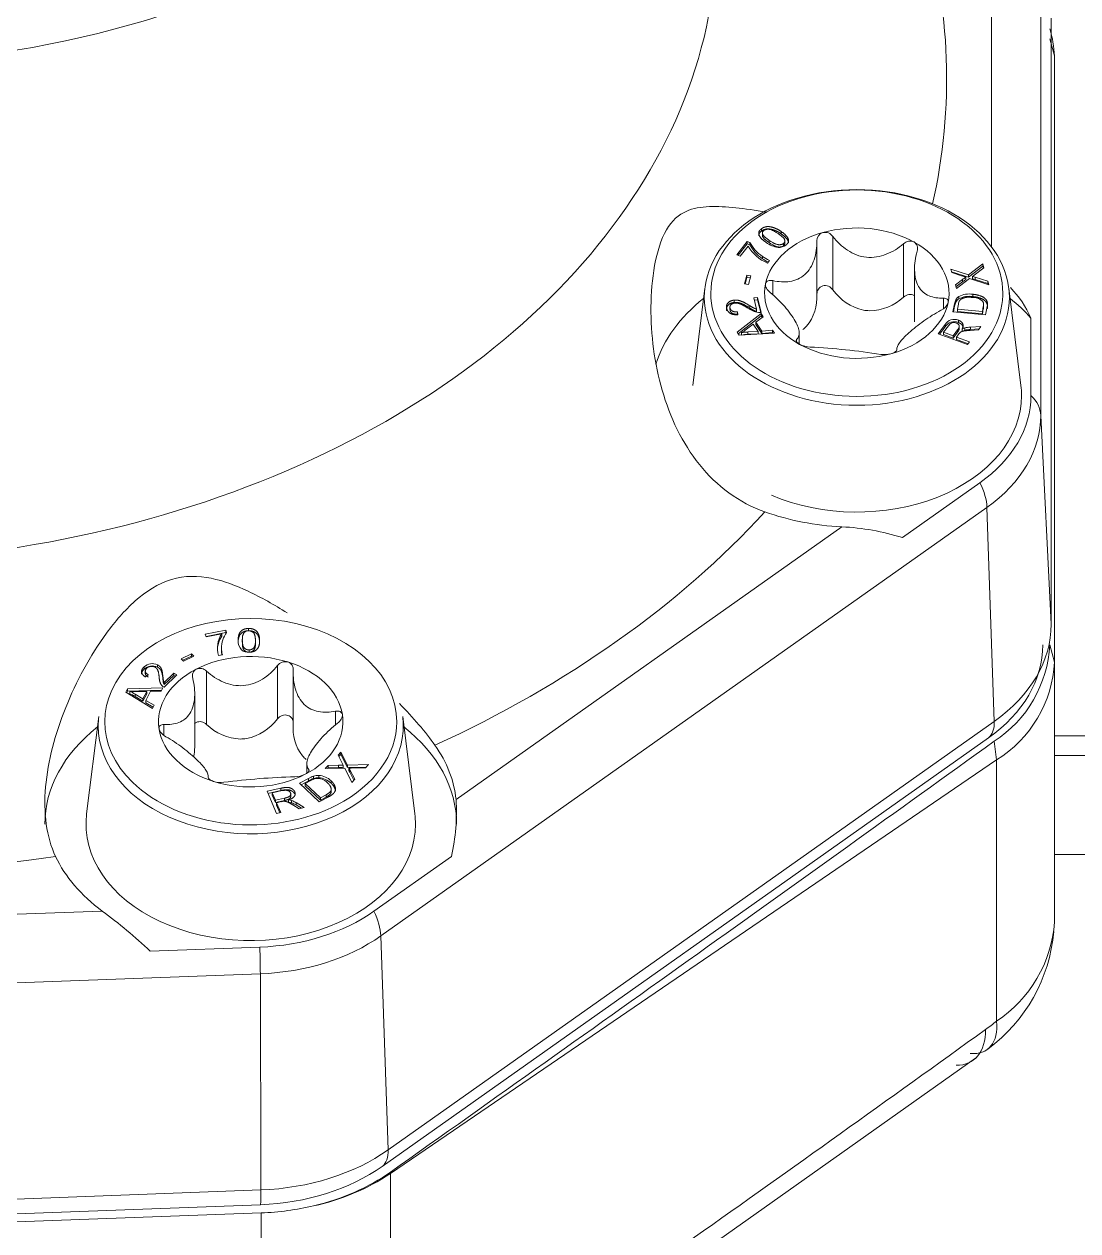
# Model space of a CAD drawing. Header units: millimetres. Extents: x 113490 to 142599, y -20467 to 115.
# Drawn here: x 132990.89 to 133022.88, y -7413.8 to -7377.16 of the extents above; entities that cross this region are included whole.
import ezdxf

# ---------------------------------------------------------------- set-up
doc = ezdxf.new("R2010")
doc.units = ezdxf.units.MM
doc.layers.add('DV1_0', color=7, linetype='Continuous')

msp = doc.modelspace()

# ---------------------------------------------------------------- linework, layer by layer
at = {"layer": 'DV1_0', "color": 7, "linetype": 'Continuous', "lineweight": 20}
for p, q in [((133021.759, -7389.039), (133021.759, -7370.638)), ((133020.26, -7372.958), (133020.26, -7383.917)), ((133022.072, -7376.979), (133022.072, -7395.379)), ((133013.279, -7383.372), (133013.279, -7383.443)), ((133013.873, -7383.455), (133013.873, -7383.526)), ((133013.509, -7383.724), (133013.509, -7383.794)), ((133013.943, -7383.822), (133013.943, -7383.893)), ((133015.448, -7383.606), (133015.448, -7385.225)), ((133017.593, -7383.828), (133017.593, -7385.447)), ((133013.618, -7384.945), (133013.618, -7385.383)), ((133019.694, -7385.361), (133019.694, -7385.432)), ((133012.446, -7385.54), (133012.446, -7385.611)), ((133018.804, -7385.481), (133018.804, -7385.799)), ((133019.139, -7385.652), (133019.139, -7385.722)), ((133020.013, -7385.735), (133020.013, -7385.805)), ((133012.324, -7385.78), (133012.324, -7385.851)), ((133018.852, -7386.283), (133018.852, -7386.354)), ((133019.23, -7386.445), (133019.23, -7386.516)), ((133019.259, -7386.15), (133019.259, -7386.221)), ((133014.344, -7386.735), (133014.344, -7386.803)), ((133022.072, -7395.379), (133021.759, -7389.039)), ((133001.723, -7404.843), (133020.123, -7391.832)), ((133020.345, -7398.329), (133020.123, -7391.832)), ((133015.72, -7392.423), (133004.006, -7400.705)), ((132997.71, -7395.508), (132997.71, -7395.579)), ((132997.518, -7395.871), (132997.518, -7395.942)), ((132997.723, -7396.159), (132997.723, -7396.23)), ((132994.534, -7396.674), (132994.534, -7396.745)), ((132994.942, -7396.611), (132994.942, -7396.682)), ((132998.587, -7396.637), (132998.587, -7398.256)), ((132996.433, -7396.804), (132996.433, -7398.424)), ((133000.348, -7398.021), (133000.348, -7398.44)), ((132995.139, -7398.426), (132995.139, -7398.754)), ((133020.345, -7398.329), (133001.944, -7411.34)), ((133020.416, -7399.498), (133020.339, -7398.934)), ((133070.876, -7398.77), (133022.173, -7398.77)), ((133002.015, -7412.055), (133020.416, -7399.498)), ((133020.416, -7399.498), (133020.416, -7407.43)), ((132999.529, -7400.059), (132999.529, -7400.13)), ((132999.534, -7399.791), (132999.534, -7399.843)), ((132998.691, -7400.359), (132998.691, -7400.43)), ((133000.211, -7400.135), (133000.211, -7400.206)), ((132998.794, -7400.663), (132998.794, -7400.734)), ((132999.111, -7400.47), (132999.111, -7400.541)), ((133000.059, -7400.558), (133000.059, -7400.629)), ((132993.264, -7404.087), (132984.761, -7404.402)), ((133001.944, -7411.34), (133001.723, -7404.843)), ((132984.761, -7406.487), (132998.065, -7405.994)), ((132998.081, -7412.556), (132998.065, -7405.994)), ((133002.015, -7412.055), (133002.015, -7412.015)), ((133002.015, -7412.055), (133002.015, -7420.442)), ((132998.081, -7412.556), (132984.761, -7413.05)), ((132998.087, -7413.253), (132998.087, -7421.67))]:
    msp.add_line(p, q, dxfattribs=at)
at = {"layer": 'DV1_0', "color": 7, "linetype": 'Continuous', "lineweight": 15}
for p, q in [((133022.073, -7395.416), (133022.073, -7377.016)), ((133022.173, -7378.126), (133022.032, -7377.605)), ((133022.173, -7396.527), (133022.173, -7378.126)), ((133013.305, -7383.469), (133013.305, -7383.602)), ((133013.31, -7383.526), (133013.31, -7383.597)), ((133012.53, -7384.16), (133012.844, -7383.76)), ((133012.844, -7383.83), (133012.573, -7384.176)), ((133012.871, -7383.898), (133012.634, -7384.2)), ((133012.844, -7383.76), (133012.844, -7383.83)), ((133012.844, -7383.76), (133012.927, -7383.792)), ((133012.927, -7383.863), (133012.844, -7383.83)), ((133012.927, -7383.792), (133012.927, -7383.863)), ((133013.987, -7383.813), (133013.987, -7383.742)), ((133014.962, -7383.743), (133014.962, -7385.362)), ((133012.634, -7384.2), (133012.53, -7384.16)), ((133013.305, -7384.21), (133013.305, -7384.281)), ((133013.522, -7384.334), (133013.461, -7384.412)), ((133017.925, -7384.582), (133017.925, -7386.197)), ((133019.054, -7384.703), (133019.025, -7384.603)), ((133019.025, -7384.603), (133019.561, -7384.776)), ((133019.561, -7384.776), (133019.999, -7384.442)), ((133019.999, -7384.512), (133019.561, -7384.846)), ((133020.032, -7384.554), (133019.733, -7384.78)), ((133019.999, -7384.442), (133020.032, -7384.554)), ((133019.999, -7384.442), (133019.999, -7384.512)), ((133020.015, -7384.567), (133019.999, -7384.512)), ((133012.767, -7385.047), (133012.832, -7384.784)), ((133012.832, -7384.855), (133012.784, -7385.049)), ((133012.832, -7384.784), (133012.832, -7384.855)), ((133012.832, -7384.784), (133012.953, -7384.799)), ((133012.937, -7384.867), (133012.832, -7384.855)), ((133012.953, -7384.799), (133012.889, -7385.062)), ((133019.561, -7384.846), (133019.048, -7384.681)), ((133019.355, -7384.803), (133019.054, -7384.703)), ((133019.164, -7385.079), (133019.378, -7384.916)), ((133019.378, -7384.986), (133019.18, -7385.137)), ((133019.598, -7384.883), (133019.195, -7385.188)), ((133019.378, -7384.916), (133019.378, -7384.986)), ((133019.482, -7384.843), (133019.482, -7384.913)), ((133019.561, -7384.776), (133019.561, -7384.846)), ((133020.184, -7385.077), (133019.598, -7384.883)), ((133019.734, -7384.78), (133019.682, -7384.818)), ((133019.682, -7384.818), (133019.761, -7384.84)), ((133019.682, -7384.818), (133019.682, -7384.889)), ((133019.761, -7384.911), (133019.682, -7384.889)), ((133019.761, -7384.841), (133020.152, -7384.967)), ((133019.761, -7384.841), (133019.761, -7384.911)), ((133020.152, -7385.037), (133019.761, -7384.911)), ((133020.152, -7384.967), (133020.184, -7385.077)), ((133020.152, -7384.967), (133020.152, -7385.037)), ((133020.161, -7385.069), (133020.152, -7385.037)), ((133011.56, -7385.171), (133011.192, -7388.13)), ((133012.889, -7385.062), (133012.767, -7385.047)), ((133019.195, -7385.188), (133019.164, -7385.079)), ((133021.154, -7388.13), (133020.786, -7385.171)), ((133012.32, -7385.752), (133012.32, -7385.822)), ((133012.905, -7385.698), (133012.905, -7385.768)), ((133013.046, -7385.469), (133013.162, -7385.455)), ((133013.126, -7385.811), (133013.046, -7385.469)), ((133013.162, -7385.526), (133013.062, -7385.538)), ((133013.162, -7385.455), (133013.162, -7385.526)), ((133013.162, -7385.455), (133013.27, -7385.916)), ((133013.254, -7385.918), (133013.162, -7385.526)), ((133019.092, -7385.893), (133019.139, -7385.652)), ((133019.139, -7385.722), (133019.105, -7385.894)), ((133019.177, -7385.528), (133019.177, -7385.599)), ((133019.255, -7385.664), (133019.227, -7385.811)), ((133019.268, -7385.432), (133019.268, -7385.503)), ((133019.984, -7385.884), (133020.013, -7385.735)), ((133020.02, -7385.736), (133020.02, -7385.666)), ((133020.132, -7385.735), (133020.083, -7385.989)), ((133012.542, -7386.515), (133013.267, -7385.949)), ((133012.553, -7385.893), (133012.553, -7385.964)), ((133012.553, -7385.893), (133012.561, -7385.983)), ((133012.555, -7385.981), (133012.553, -7385.964)), ((133013.267, -7386.019), (133012.574, -7386.561)), ((133013.332, -7386.045), (133013.11, -7386.211)), ((133013.126, -7385.811), (133013.126, -7385.881)), ((133013.267, -7385.949), (133013.267, -7386.019)), ((133013.267, -7385.949), (133013.332, -7386.045)), ((133013.3, -7386.069), (133013.267, -7386.019)), ((133020.083, -7385.989), (133019.092, -7385.893)), ((133019.227, -7385.811), (133019.984, -7385.884)), ((133019.227, -7385.811), (133019.227, -7385.882)), ((133019.227, -7385.882), (133019.984, -7385.955)), ((133019.984, -7385.955), (133020.013, -7385.805)), ((133019.984, -7385.884), (133019.984, -7385.955)), ((133021.46, -7386.082), (133021.46, -7388.439)), ((133013.03, -7386.27), (133012.826, -7386.422)), ((133012.865, -7386.506), (133013.178, -7386.487)), ((133012.865, -7386.506), (133012.865, -7386.577)), ((133013.178, -7386.487), (133013.03, -7386.27)), ((133013.11, -7386.211), (133013.11, -7386.282)), ((133013.11, -7386.211), (133013.291, -7386.479)), ((133013.291, -7386.549), (133013.11, -7386.282)), ((133013.178, -7386.487), (133013.178, -7386.558)), ((133013.291, -7386.479), (133013.611, -7386.456)), ((133013.291, -7386.479), (133013.291, -7386.549)), ((133013.611, -7386.456), (133013.611, -7386.527)), ((133013.611, -7386.456), (133013.672, -7386.545)), ((133018.646, -7386.561), (133018.852, -7386.283)), ((133018.852, -7386.354), (133018.687, -7386.576)), ((133018.952, -7386.316), (133018.805, -7386.515)), ((133019.098, -7386.623), (133019.23, -7386.445)), ((133019.281, -7386.404), (133019.281, -7386.333)), ((133019.369, -7386.416), (133019.369, -7386.487)), ((133019.45, -7386.383), (133019.45, -7386.453)), ((133019.864, -7386.442), (133019.618, -7386.457)), ((133019.619, -7386.358), (133019.94, -7386.339)), ((133019.619, -7386.358), (133019.619, -7386.428)), ((133019.886, -7386.413), (133019.619, -7386.428)), ((133019.94, -7386.339), (133019.864, -7386.442)), ((133012.604, -7386.606), (133012.542, -7386.515)), ((133013.672, -7386.545), (133012.604, -7386.606)), ((133012.669, -7386.53), (133012.669, -7386.601)), ((133012.865, -7386.577), (133013.178, -7386.558)), ((133013.611, -7386.527), (133013.291, -7386.549)), ((133013.626, -7386.548), (133013.611, -7386.527)), ((133014.422, -7386.871), (133014.422, -7386.535)), ((133019.531, -7386.89), (133018.646, -7386.561)), ((133018.805, -7386.515), (133019.098, -7386.623)), ((133018.805, -7386.515), (133018.805, -7386.585)), ((133018.805, -7386.585), (133019.098, -7386.694)), ((133019.098, -7386.694), (133019.23, -7386.516)), ((133019.098, -7386.623), (133019.098, -7386.694)), ((133019.271, -7386.565), (133019.199, -7386.661)), ((133019.199, -7386.661), (133019.593, -7386.807)), ((133019.199, -7386.661), (133019.199, -7386.732)), ((133019.552, -7386.862), (133019.199, -7386.732)), ((133019.593, -7386.807), (133019.531, -7386.89)), ((133019.912, -7391.083), (133017.555, -7392.749)), ((132996.391, -7395.685), (132997.014, -7395.562)), ((132997.014, -7395.633), (132996.417, -7395.75)), ((132997.014, -7395.562), (132997.014, -7395.633)), ((132997.014, -7395.562), (132997.04, -7395.627)), ((132997.025, -7395.659), (132997.014, -7395.633)), ((132996.423, -7395.765), (132996.391, -7395.685)), ((132996.894, -7395.672), (132996.423, -7395.765)), ((132996.894, -7395.672), (132996.894, -7395.743)), ((132997.517, -7395.853), (132997.517, -7395.923)), ((132997.916, -7395.959), (132997.916, -7395.888)), ((133022.173, -7396.527), (133022.032, -7396.005)), ((132995.664, -7396.427), (132995.974, -7396.275)), ((132995.974, -7396.345), (132995.71, -7396.475)), ((132996.045, -7396.346), (132995.734, -7396.499)), ((132995.974, -7396.275), (132995.974, -7396.345)), ((132995.974, -7396.275), (132996.045, -7396.346)), ((132995.998, -7396.369), (132995.974, -7396.345)), ((132996.912, -7396.306), (132996.791, -7396.331)), ((132996.884, -7396.122), (132996.884, -7396.193)), ((132995.734, -7396.499), (132995.664, -7396.427)), ((133022.173, -7396.527), (133022.173, -7404.43)), ((132994.572, -7396.802), (132994.572, -7396.872)), ((132994.662, -7396.913), (132994.577, -7396.98)), ((132995.105, -7396.953), (132995.105, -7397.024)), ((132995.53, -7396.912), (132995.142, -7397.29)), ((132995.147, -7397.144), (132995.435, -7396.863)), ((132995.435, -7396.934), (132995.147, -7397.214)), ((132995.435, -7396.863), (132995.53, -7396.912)), ((132995.435, -7396.863), (132995.435, -7396.934)), ((132995.483, -7396.959), (132995.435, -7396.934)), ((132999.064, -7396.869), (132999.064, -7398.492)), ((132993.979, -7397.44), (132994.028, -7397.344)), ((132994.79, -7397.934), (132993.979, -7397.44)), ((132994.028, -7397.415), (132994.007, -7397.457)), ((132994.028, -7397.344), (132995.107, -7397.312)), ((132994.028, -7397.344), (132994.028, -7397.415)), ((132995.07, -7397.383), (132994.028, -7397.415)), ((132994.101, -7397.419), (132994.101, -7397.49)), ((132994.263, -7397.501), (132994.502, -7397.645)), ((132994.263, -7397.501), (132994.263, -7397.572)), ((132994.617, -7397.419), (132994.32, -7397.422)), ((132994.502, -7397.645), (132994.617, -7397.419)), ((132994.502, -7397.715), (132994.617, -7397.489)), ((132994.732, -7397.417), (132994.59, -7397.696)), ((132994.617, -7397.419), (132994.617, -7397.489)), ((132995.056, -7397.412), (132994.732, -7397.417)), ((132995.107, -7397.312), (132995.056, -7397.412)), ((132995.147, -7397.144), (132995.147, -7397.214)), ((132996.072, -7399.107), (132996.072, -7397.489)), ((132994.263, -7397.572), (132994.502, -7397.715)), ((132994.502, -7397.645), (132994.502, -7397.715)), ((132994.59, -7397.696), (132994.59, -7397.766)), ((132994.59, -7397.696), (132994.838, -7397.841)), ((132994.81, -7397.896), (132994.59, -7397.766)), ((132994.838, -7397.841), (132994.79, -7397.934)), ((132993.159, -7398.182), (132992.792, -7401.141)), ((133002.753, -7401.141), (133002.386, -7398.182)), ((133001.766, -7411.84), (133020.167, -7398.829)), ((133000.425, -7399.351), (133000.505, -7399.266)), ((133000.505, -7399.266), (133000.707, -7399.657)), ((133000.505, -7399.266), (133000.505, -7399.337)), ((132999.473, -7399.615), (132999.473, -7399.908)), ((133000.036, -7399.762), (133000.123, -7399.67)), ((133000.123, -7399.67), (133000.438, -7399.663)), ((133000.123, -7399.67), (133000.123, -7399.741)), ((133000.535, -7399.573), (133000.425, -7399.351)), ((133000.438, -7399.663), (133000.438, -7399.734)), ((133000.505, -7399.337), (133000.448, -7399.397)), ((133000.707, -7399.728), (133000.505, -7399.337)), ((133000.584, -7399.664), (133000.584, -7399.735)), ((133000.707, -7399.657), (133001.351, -7399.643)), ((133000.707, -7399.657), (133000.707, -7399.728)), ((133001.351, -7399.643), (133001.261, -7399.739)), ((133070.904, -7399.37), (133022.173, -7399.37)), ((132996.481, -7400.036), (132996.481, -7399.997)), ((132999.253, -7400.205), (132999.529, -7400.059)), ((132999.68, -7399.992), (132999.68, -7400.063)), ((132999.84, -7399.971), (132999.84, -7400.041)), ((133000.625, -7399.751), (133000.036, -7399.762)), ((133000.123, -7399.741), (133000.104, -7399.761)), ((133000.438, -7399.734), (133000.123, -7399.741)), ((133000.841, -7400.182), (133000.625, -7399.751)), ((133001.283, -7399.716), (133000.707, -7399.728)), ((133000.824, -7399.747), (133000.75, -7399.748)), ((133000.75, -7399.748), (133000.783, -7399.803)), ((133000.75, -7399.748), (133000.75, -7399.819)), ((133000.783, -7399.874), (133000.75, -7399.819)), ((133000.782, -7399.804), (133000.93, -7400.089)), ((133000.782, -7399.804), (133000.782, -7399.874)), ((133000.906, -7400.114), (133000.782, -7399.874)), ((133001.261, -7399.739), (133000.824, -7399.747)), ((132998.267, -7400.45), (132998.691, -7400.359)), ((132998.691, -7400.43), (132998.294, -7400.515)), ((132998.728, -7400.433), (132998.426, -7400.498)), ((132999.852, -7400.771), (132999.253, -7400.205)), ((132999.529, -7400.13), (132999.301, -7400.251)), ((132999.598, -7400.127), (132999.43, -7400.216)), ((132999.43, -7400.216), (132999.888, -7400.648)), ((132999.43, -7400.216), (132999.43, -7400.287)), ((132999.43, -7400.287), (132999.888, -7400.719)), ((133000.212, -7400.415), (133000.212, -7400.485)), ((133000.215, -7400.46), (133000.215, -7400.389)), ((133000.93, -7400.089), (133000.841, -7400.182)), ((132998.557, -7401.127), (132998.267, -7400.45)), ((132998.426, -7400.498), (132998.522, -7400.721)), ((132998.426, -7400.498), (132998.426, -7400.568)), ((132998.426, -7400.568), (132998.522, -7400.792)), ((132998.522, -7400.721), (132998.794, -7400.663)), ((132998.522, -7400.721), (132998.522, -7400.792)), ((132998.522, -7400.792), (132998.794, -7400.734)), ((132998.702, -7400.767), (132998.555, -7400.799)), ((132998.555, -7400.799), (132998.684, -7401.099)), ((132998.555, -7400.799), (132998.555, -7400.869)), ((132998.921, -7400.712), (132998.921, -7400.783)), ((132998.988, -7400.602), (132998.988, -7400.532)), ((132999.011, -7400.729), (132999.011, -7400.8)), ((132999.155, -7400.797), (132999.4, -7400.946)), ((132999.155, -7400.797), (132999.155, -7400.868)), ((133000.142, -7400.618), (132999.852, -7400.771)), ((132999.888, -7400.648), (133000.059, -7400.558)), ((132999.888, -7400.719), (133000.059, -7400.629)), ((132999.888, -7400.648), (132999.888, -7400.719)), ((132998.656, -7401.105), (132998.555, -7400.869)), ((132998.684, -7401.099), (132998.557, -7401.127)), ((132999.241, -7400.98), (132999.054, -7400.866)), ((132999.314, -7400.964), (132999.155, -7400.868)), ((132999.4, -7400.946), (132999.241, -7400.98)), ((133003.868, -7402.427), (133001.511, -7404.094)), ((133071.093, -7402.37), (133022.173, -7402.37)), ((132998.049, -7405.184), (132994.721, -7405.307)), ((133002.019, -7421.115), (133019.776, -7408.558)), ((132984.761, -7413.498), (132998.068, -7413.005)), ((132998.087, -7413.253), (132984.761, -7413.747))]:
    msp.add_line(p, q, dxfattribs=at)
for centre, radius, start, end in [((133018.312, -7378.342), 3.867, 3.2015, 15.5934), ((133015.212, -7383.728), 0.25, 107.0519, 183.4544), ((133015.205, -7383.778), 0.297, 35.3073, 102.9843), ((133013.941, -7383.266), 1.243, 210.5714, 247.2932), ((133013.988, -7383.214), 1.208, 208.5998, 235.5642), ((133013.988, -7383.285), 1.208, 208.5998, 235.5642), ((133013.885, -7383.174), 0.769, 232.9762, 262.4812), ((133013.812, -7383.595), 0.343, 265.3026, 306.3842), ((133017.79, -7384.034), 0.286, 65.3756, 133.6958), ((133014.043, -7383.163), 1.281, 234.8125, 246.0281), ((133014.043, -7383.234), 1.281, 234.8125, 244.0181), ((133019.92, -7383.209), 1.691, 250.4821, 254.9749), ((133020.037, -7385.746), 1.06, 121.5747, 128.4458), ((133020.037, -7385.817), 1.06, 121.5747, 128.4458), ((133013.559, -7385.44), 1.405, 320.72, 3.1692), ((133016.706, -7384.343), 1.537, 215.0198, 257.5052), ((133019.586, -7386.025), 0.673, 80.787, 118.2596), ((133018.388, -7387.48), 3.375, 24.4573, 43.4492), ((133016.521, -7384.275), 1.588, 271.2749, 312.4395), ((133018.56, -7385.474), 0.409, 294.3304, 340.005), ((133019.582, -7385.722), 0.449, 154.4293, 170.9945), ((133019.582, -7385.793), 0.449, 154.4293, 170.9945), ((133019.4, -7385.648), 0.253, 121.3992, 151.6162), ((133019.4, -7385.719), 0.253, 121.3992, 151.6162), ((133019.54, -7385.702), 0.287, 147.088, 172.3533), ((133019.586, -7386.095), 0.673, 80.787, 118.2596), ((133019.668, -7385.98), 0.524, 53.9029, 89.395), ((133013.33, -7385.127), 0.803, 234.5133, 259.5166), ((133019.131, -7386.449), 0.325, 66.8351, 149.3911), ((133011.267, -7384.333), 2.607, 302.5455, 306.7277), ((133013.003, -7388.436), 1.934, 94.0751, 99.9232), ((133019.131, -7386.519), 0.325, 66.8351, 149.3911), ((133019.123, -7386.423), 0.201, 68.8094, 147.9), ((133019.565, -7386.774), 0.408, 106.3073, 118.5824), ((133019.565, -7386.845), 0.408, 106.3073, 118.5824), ((133019.671, -7387.3), 0.944, 93.1703, 103.5609), ((133019.671, -7387.371), 0.944, 93.1703, 103.5609), ((133013.003, -7388.507), 1.934, 94.0751, 99.9232), ((133019.519, -7386.74), 0.304, 133.8058, 144.9442), ((133014.77, -7386.257), 0.707, 241.9407, 268.6917), ((133013.641, -7408.23), 21.295, 81.1993, 87.003), ((133017.014, -7386.508), 0.687, 260.3541, 286.4107), ((133015.394, -7399.574), 7.159, 72.4291, 87.3896), ((132997.784, -7396.133), 0.9, 145.7386, 178.5196), ((132997.547, -7396.112), 0.787, 146.0231, 196.108), ((132997.547, -7396.183), 0.787, 146.0231, 180.0814), ((132997.766, -7395.898), 0.376, 176.1581, 224.0712), ((133018.322, -7395.815), 3.715, 302.8858, 357.0574), ((132997.525, -7396.118), 0.641, 179.3326, 197.1366), ((132997.525, -7396.188), 0.641, 180.437, 190.9067), ((132997.703, -7395.895), 0.336, 232.025, 273.7405), ((132994.782, -7396.93), 0.356, 63.3776, 134.1969), ((132994.782, -7397), 0.356, 63.3776, 134.1969), ((132994.765, -7396.882), 0.223, 63.4699, 132.7817), ((132996.229, -7397.009), 0.289, 45.0629, 113.1218), ((132998.825, -7396.814), 0.297, 75.6703, 143.2355), ((132998.819, -7396.761), 0.248, 354.4374, 71.2575), ((132994.263, -7393.462), 3.961, 267.6599, 270.8257), ((132993.508, -7398.795), 1.499, 59.7234, 66.6565), ((132993.508, -7398.866), 1.499, 59.7234, 66.6565), ((132997.521, -7397.307), 1.559, 225.7311, 267.7563), ((132997.331, -7397.31), 1.572, 281.448, 323.0092), ((133000.435, -7398.54), 1.376, 174.3669, 217.6035), ((132994.576, -7399.073), 1.498, 347.2529, 358.5382), ((133000.497, -7401.281), 1.619, 86.9316, 92.1176), ((133001.273, -7399.234), 0.813, 204.6607, 211.9856), ((132999.765, -7422.304), 22.303, 91.676, 97.2296), ((132999.111, -7399.298), 0.712, 270.0828, 296.5375), ((132999.986, -7400.882), 0.941, 108.9378, 119.0447), ((132999.986, -7400.953), 0.941, 108.9378, 119.0447), ((132999.897, -7400.647), 0.6, 104.4671, 119.8753), ((132999.82, -7400.43), 0.46, 87.5186, 107.7627), ((132999.82, -7400.5), 0.46, 87.5186, 107.7627), ((132999.807, -7400.46), 0.398, 42.3756, 98.616), ((132999.811, -7400.537), 0.567, 45.157, 87.0747), ((132999.811, -7400.608), 0.567, 45.157, 87.0747), ((133000.497, -7401.352), 1.619, 86.9316, 92.1176), ((132996.859, -7399.488), 0.697, 252.2606, 278.1805), ((132998.833, -7401.327), 0.575, 95.8864, 103.1747), ((132998.878, -7401.183), 0.473, 73.6195, 84.7636), ((132998.878, -7401.254), 0.473, 73.6195, 84.7636), ((132998.761, -7401.448), 0.76, 58.7921, 70.7888), ((132998.761, -7401.518), 0.76, 58.7921, 70.7888), ((132997.785, -7401.073), 6.232, 347.4468, 3.3803), ((132983.303, -7417.457), 16.673, 46.779, 53.3107), ((133017.21, -7404.288), 4.957, 306.3945, 355.0901), ((132998.313, -7406.533), 6.648, 281.8726, 303.8408)]:
    msp.add_arc(centre, radius, start, end, dxfattribs=at)
at = {"layer": 'DV1_0', "color": 7, "linetype": 'Continuous', "lineweight": 20}
for centre, radius, start, end in [((133018.459, -7396.335), 3.719, 301.7448, 357.0474), ((133018.226, -7404.133), 3.959, 303.5889, 355.6887), ((132351.094, -6480.4), 1143.415, 304.720539, 305.808243), ((133014.729, -7400.275), 9.14, 305.8143, 308.4788)]:
    msp.add_arc(centre, radius, start, end, dxfattribs=at)
for centre, major_axis, ratio, start_param, end_param in [((132984.761, -7360.455), (-25.436, 0), 0.707107, 0, 2.650107), ((132984.761, -7374.301), (27.166, 0), 0.707107, 3.053085, 6.283185), ((132984.761, -7378.815), (-34.139, 0), 0.707107, 2.983486, 3.350631), ((133016.173, -7385.328), (4.432, 0), 0.707107, 4.561554, 6.138096), ((133020.26, -7389.076), (1.5, 0), 0.707107, 0.034907, 0.643501), ((133016.173, -7389.039), (-5.586, 0), 0.707107, 2.356194, 3.141593), ((133019.063, -7391.119), (0.866, -1.225), 0.5, 0.650386, 1.258981), ((132984.761, -7378.815), (34.139, 0), 0.707107, 5.288749, 5.706825), ((133016.173, -7395.379), (5.899, 0), 0.707107, 5.497787, 6.283185), ((133019.285, -7397.617), (0.866, -1.225), 0.5, 0.027033, 0.650386), ((132997.773, -7398.339), (4.432, 0), 0.707107, 3.767992, 5.345675), ((132984.761, -7378.815), (-34.139, 0), 0.707107, 1.361758, 1.779835), ((133000.663, -7404.13), (0.866, -1.225), 0.5, 0.650386, 1.258981), ((132997.986, -7404.973), (0.056, -1.499), 0.037007, 0.819619, 1.428214), ((132997.773, -7402.05), (5.586, 0), 0.707107, 4.764749, 5.497787), ((132997.773, -7408.391), (5.899, 0), 0.707107, 4.764749, 5.497787), ((133000.884, -7410.628), (0.866, -1.225), 0.5, 0.027033, 0.650386), ((132998.003, -7411.535), (0.056, -1.499), 0.037007, 0.196266, 0.819619)]:
    msp.add_ellipse(centre, major_axis=major_axis, ratio=ratio, start_param=start_param, end_param=end_param, dxfattribs=at)
at = {"layer": 'DV1_0', "color": 7, "linetype": 'Continuous', "lineweight": 15}
for centre, major_axis, ratio, start_param, end_param in [((133016.173, -7385.328), (4.432, 0), 0.707107, 0, 4.561554), ((133013.464, -7383.5), (0.158, 0), 0.707107, 2.36845, 3.376905), ((133016.173, -7385.328), (-2.8, 0), 0.707107, 5.090898, 6.138096), ((133016.173, -7385.328), (-2.8, 0), 0.707107, 4.043701, 5.090898), ((133016.173, -7385.328), (-2.8, 0), 0.707107, 2.996503, 4.043701), ((133016.173, -7385.328), (2.8, 0), 0.707107, 2.996503, 4.043701), ((133016.173, -7385.328), (4.432, 0), 0.707107, 6.138096, 6.283185), ((133016.173, -7388.439), (6.25, 0), 0.707107, 2.410491, 2.923461), ((133016.173, -7385.328), (2.8, 0), 0.707107, 5.090898, 6.138096), ((133016.173, -7388.439), (6.25, 0), 0.707107, 0.562502, 0.731102), ((133013.228, -7385.769), (0.213, 0), 0.707107, 4.503633, 4.91367), ((133016.714, -7384.65), (-1.721, 0), 0.707107, 1.372113, 1.479301), ((133013.241, -7385.627), (1.721, 0), 0.707107, -0.722282, -0.615094), ((133016.173, -7385.328), (2.8, 0), 0.707107, 4.043701, 5.090898), ((133016.173, -7388.439), (5, 0), 0.707107, 0, 0.087601), ((133016.173, -7388.439), (5, 0), 0.707107, 4.167749, 6.283185), ((133016.173, -7388.439), (5.287, 0), 0.707107, 5.497787, 6.283185), ((133016.173, -7388.015), (-6.25, 0), 0.707107, 1.108449, 1.498157), ((132997.773, -7398.339), (4.432, 0), 0.707107, 0, 3.767992), ((132997.711, -7395.691), (-0.158, 0), 0.707107, 4.717622, 5.726077), ((133020.573, -7395.416), (-1.5, 0), 0.707107, 3.141594, 3.176499), ((133016.173, -7396.005), (-5.648, 0), 0.707107, 2.356194, 3.141593), ((132997.773, -7398.339), (-2.8, 0), 0.707107, 4.298477, 5.345675), ((132997.773, -7398.339), (2.8, 0), 0.707107, 2.204082, 3.25128), ((132997.773, -7398.339), (2.8, 0), 0.707107, 0.109687, 1.156884), ((132995.26, -7397.166), (-0.213, 0), 0.707107, 0.569619, 0.979656), ((132997.773, -7398.468), (-4.631, 0), 0.707107, 0, 3.229193), ((132997.773, -7398.468), (-4.631, 0), 0.707107, 6.195585, 6.283185), ((132997.773, -7398.339), (-2.8, 0), 0.707107, 2.204082, 3.25128), ((132997.773, -7401.45), (6.25, 0), 0.707107, 2.410491, 3.141593), ((132997.773, -7398.339), (-2.8, 0), 0.707107, 0.109687, 1.156884), ((132997.773, -7398.339), (4.432, 0), 0.707107, 5.345675, 6.283185), ((132997.773, -7401.45), (6.25, 0), 0.707107, 0, 0.731102), ((132997.363, -7397.65), (1.721, 0), 0.707107, 4.768482, 4.87567), ((132999.045, -7412.117), (57.3, 40.501), 0.023272, -1.535376, -1.206524), ((132997.773, -7401.026), (6.25, 0), 0.707107, 0.07264, 0.462348), ((133000.785, -7398.713), (-1.721, 0), 0.707107, 0.579692, 0.68688), ((132997.773, -7398.339), (2.8, 0), 0.707107, 4.298477, 5.345675), ((132997.773, -7401.45), (5, 0), 0.707107, 3.053992, 6.283185), ((132997.773, -7401.45), (5, 0), 0.707107, 0, 0.087601), ((132997.773, -7401.026), (-6.25, 0), 0.707107, 0.32305, 0.765118), ((132997.773, -7401.45), (5.287, 0), 0.707107, 4.764749, 5.497787), ((132997.773, -7409.016), (5.648, 0), 0.707107, 4.764749, 5.497787), ((132997.769, -7409.014), (6.004, 0), 0.707107, 5.036418, 5.49809), ((132997.773, -7409.016), (6, 0), 0.707107, 4.764749, 5.036003)]:
    msp.add_ellipse(centre, major_axis=major_axis, ratio=ratio, start_param=start_param, end_param=end_param, dxfattribs=at)
msp.add_ellipse((133016.173, -7385.457), major_axis=(-4.631, 0), ratio=0.707107, dxfattribs=at)
for points, degree, knots in [([(133013.385, -7391.97), (133012.599, -7391.693), (133011.918, -7391.182), (133010.871, -7389.879), (133010.5, -7389.095), (133010.026, -7387.457), (133009.916, -7386.595), (133009.927, -7385.324), (133009.961, -7384.895), (133010.109, -7384.081), (133010.227, -7383.693), (133010.56, -7383.117), (133010.769, -7382.943), (133011.208, -7382.745), (133011.445, -7382.71), (133012.199, -7382.68), (133012.758, -7382.757), (133013.426, -7382.866), (133013.434, -7382.867), (133013.443, -7382.869)], 3, [0, 0, 0, 0, 0.125, 0.125, 0.25, 0.25, 0.375, 0.375, 0.4375, 0.4375, 0.5, 0.5, 0.5625, 0.5625, 0.625, 0.625, 0.75, 0.75, 0.751587, 0.751587, 0.751587, 0.751587]), ([(133013.279, -7383.443), (133013.203, -7383.499), (133013.194, -7383.575), (133013.195, -7383.587)], 2, [0, 0, 0, 0.3333333, 0.3925086, 0.3925086, 0.3925086]), ([(133014.099, -7383.797), (133014.097, -7383.743), (133014, -7383.612), (133013.873, -7383.526)], 2, [0.3919716, 0.3919716, 0.3919716, 0.6666667, 1, 1, 1]), ([(133013.618, -7384.945), (133013.798, -7384.984), (133013.972, -7384.997), (133014.224, -7384.958), (133014.304, -7384.936), (133014.455, -7384.868), (133014.528, -7384.821), (133014.655, -7384.708), (133014.711, -7384.639), (133014.807, -7384.485), (133014.846, -7384.401), (133014.938, -7384.133), (133014.964, -7383.94), (133014.962, -7383.743)], 3, [0, 0, 0, 0, 0.25, 0.25, 0.375, 0.375, 0.5, 0.5, 0.625, 0.625, 0.75, 0.75, 1, 1, 1, 1]), ([(133015.448, -7383.606), (133015.573, -7383.769), (133015.719, -7383.913), (133015.978, -7384.083), (133016.069, -7384.13), (133016.261, -7384.202), (133016.363, -7384.227), (133016.566, -7384.248), (133016.669, -7384.245), (133016.873, -7384.213), (133016.971, -7384.186), (133017.26, -7384.072), (133017.434, -7383.961), (133017.593, -7383.828)], 3, [0, 0, 0, 0, 0.25, 0.25, 0.375, 0.375, 0.5, 0.5, 0.625, 0.625, 0.75, 0.75, 1, 1, 1, 1]), ([(133017.909, -7383.774), (133017.956, -7383.801), (133017.989, -7383.844), (133018.02, -7383.945), (133018.019, -7384.002), (133018.003, -7384.057)], 3, [0, 0, 0, 0, 0.5, 0.5, 1, 1, 1, 1]), ([(133018.003, -7384.057), (133017.948, -7384.249), (133017.92, -7384.44), (133017.928, -7384.719), (133017.939, -7384.808), (133017.979, -7384.975), (133018.009, -7385.054), (133018.084, -7385.188), (133018.131, -7385.247), (133018.239, -7385.342), (133018.299, -7385.379), (133018.495, -7385.464), (133018.643, -7385.484), (133018.804, -7385.481)], 3, [0, 0, 0, 0, 0.25, 0.25, 0.375, 0.375, 0.5, 0.5, 0.625, 0.625, 0.75, 0.75, 1, 1, 1, 1]), ([(133013.543, -7385.311), (133013.497, -7385.273), (133013.457, -7385.228), (133013.405, -7385.134), (133013.394, -7385.083), (133013.403, -7385.042)], 3, [0, 0, 0, 0, 0.5, 0.5, 1, 1, 1, 1]), ([(133013.403, -7385.042), (133013.411, -7385), (133013.439, -7384.969), (133013.518, -7384.936), (133013.567, -7384.934), (133013.618, -7384.945)], 3, [0, 0, 0, 0, 0.5, 0.5, 1, 1, 1, 1]), ([(133014.344, -7386.735), (133014.399, -7386.678), (133014.426, -7386.608), (133014.419, -7386.47), (133014.408, -7386.42), (133014.368, -7386.306), (133014.338, -7386.242), (133014.262, -7386.108), (133014.216, -7386.035), (133014.108, -7385.886), (133014.048, -7385.811), (133013.851, -7385.585), (133013.704, -7385.442), (133013.543, -7385.311)], 3, [0, 0, 0, 0, 0.25, 0.25, 0.375, 0.375, 0.5, 0.5, 0.625, 0.625, 0.75, 0.75, 1, 1, 1, 1]), ([(133015.448, -7385.225), (133015.412, -7385.179), (133015.364, -7385.141), (133015.256, -7385.097), (133015.194, -7385.092), (133015.083, -7385.123), (133015.037, -7385.158), (133014.976, -7385.25), (133014.961, -7385.305), (133014.962, -7385.362)], 3, [0, 0, 0, 0, 0.25, 0.25, 0.5, 0.5, 0.75, 0.75, 1, 1, 1, 1]), ([(133017.925, -7385.404), (133017.92, -7385.4), (133017.915, -7385.397), (133017.863, -7385.368), (133017.805, -7385.36), (133017.692, -7385.381), (133017.638, -7385.408), (133017.593, -7385.447)], 3, [0.4709474, 0.4709474, 0.4709474, 0.4709474, 0.5, 0.5, 0.75, 0.75, 1, 1, 1, 1]), ([(133018.804, -7385.481), (133018.85, -7385.48), (133018.89, -7385.491), (133018.941, -7385.537), (133018.952, -7385.572), (133018.944, -7385.614)], 3, [0, 0, 0, 0, 0.5, 0.5, 1, 1, 1, 1]), ([(133018.728, -7385.847), (133018.548, -7385.943), (133018.374, -7386.052), (133018.123, -7386.232), (133018.043, -7386.292), (133017.891, -7386.414), (133017.819, -7386.475), (133017.692, -7386.588), (133017.635, -7386.643), (133017.539, -7386.743), (133017.5, -7386.789), (133017.409, -7386.916), (133017.382, -7386.986), (133017.384, -7387.049)], 3, [0, 0, 0, 0, 0.25, 0.25, 0.375, 0.375, 0.5, 0.5, 0.625, 0.625, 0.75, 0.75, 1, 1, 1, 1]), ([(133019.23, -7386.516), (133019.273, -7386.459), (133019.282, -7386.411), (133019.281, -7386.401)], 2, [0, 0, 0, 0.3333333, 0.4215788, 0.4215788, 0.4215788]), ([(133019.399, -7386.381), (133019.399, -7386.35), (133019.354, -7386.256), (133019.259, -7386.221)], 2, [0.3031389, 0.3031389, 0.3031389, 0.5, 1, 1, 1]), ([(133014.437, -7386.881), (133014.391, -7386.855), (133014.357, -7386.826), (133014.326, -7386.774), (133014.328, -7386.752), (133014.344, -7386.735)], 3, [0, 0, 0, 0, 0.5, 0.5, 1, 1, 1, 1]), ([(133017.384, -7387.049), (133017.385, -7387.067), (133017.371, -7387.089), (133017.31, -7387.131), (133017.263, -7387.152), (133017.208, -7387.168)], 3, [0, 0, 0, 0, 0.5, 0.5, 1, 1, 1, 1]), ([(132991.846, -7402.429), (132991.567, -7401.84), (132991.476, -7401.103), (132991.614, -7399.534), (132991.837, -7398.706), (132992.475, -7397.116), (132992.889, -7396.343), (132993.653, -7395.299), (132993.938, -7394.964), (132994.589, -7394.384), (132994.964, -7394.14), (132995.772, -7393.898), (132996.189, -7393.907), (132996.96, -7394.065), (132997.33, -7394.207), (132998.095, -7394.566), (132998.488, -7394.788), (132998.878, -7395.036)], 3, [0, 0, 0, 0, 0.125, 0.125, 0.25, 0.25, 0.375, 0.375, 0.4375, 0.4375, 0.5, 0.5, 0.5625, 0.5625, 0.625, 0.625, 0.6951478, 0.6951478, 0.6951478, 0.6951478]), ([(132996.011, -7397.023), (132995.997, -7396.968), (132995.998, -7396.911), (132996.032, -7396.811), (132996.067, -7396.768), (132996.116, -7396.743)], 3, [0, 0, 0, 0, 0.5, 0.5, 1, 1, 1, 1]), ([(132996.433, -7396.804), (132996.588, -7396.942), (132996.758, -7397.057), (132997.045, -7397.177), (132997.143, -7397.208), (132997.345, -7397.244), (132997.45, -7397.25), (132997.653, -7397.234), (132997.755, -7397.213), (132997.95, -7397.145), (132998.043, -7397.1), (132998.307, -7396.937), (132998.457, -7396.797), (132998.587, -7396.637)], 3, [0, 0, 0, 0, 0.25, 0.25, 0.375, 0.375, 0.5, 0.5, 0.625, 0.625, 0.75, 0.75, 1, 1, 1, 1]), ([(132994.662, -7396.984), (132994.586, -7396.945), (132994.572, -7396.883), (132994.572, -7396.873)], 2, [0, 0, 0, 0.5, 0.590308, 0.590308, 0.590308]), ([(132995.139, -7398.426), (132995.303, -7398.434), (132995.454, -7398.417), (132995.659, -7398.337), (132995.722, -7398.302), (132995.835, -7398.21), (132995.885, -7398.152), (132995.968, -7398.02), (132996.001, -7397.943), (132996.048, -7397.777), (132996.063, -7397.688), (132996.081, -7397.409), (132996.06, -7397.216), (132996.011, -7397.023)], 3, [0, 0, 0, 0, 0.25, 0.25, 0.375, 0.375, 0.5, 0.5, 0.625, 0.625, 0.75, 0.75, 1, 1, 1, 1]), ([(132999.066, -7396.785), (132999.057, -7396.983), (132999.077, -7397.175), (132999.158, -7397.446), (132999.194, -7397.531), (132999.283, -7397.686), (132999.337, -7397.757), (132999.458, -7397.874), (132999.527, -7397.922), (132999.674, -7397.994), (132999.752, -7398.019), (132999.998, -7398.063), (133000.17, -7398.055), (133000.348, -7398.021)], 3, [0, 0, 0, 0, 0.25, 0.25, 0.375, 0.375, 0.5, 0.5, 0.625, 0.625, 0.75, 0.75, 1, 1, 1, 1]), ([(132999.066, -7398.404), (132999.068, -7398.348), (132999.056, -7398.292), (132998.999, -7398.2), (132998.954, -7398.163), (132998.844, -7398.129), (132998.784, -7398.132), (132998.673, -7398.173), (132998.624, -7398.21), (132998.587, -7398.256)], 3, [0, 0, 0, 0, 0.25, 0.25, 0.5, 0.5, 0.75, 0.75, 1, 1, 1, 1]), ([(133000.348, -7398.021), (133000.4, -7398.011), (133000.448, -7398.014), (133000.523, -7398.048), (133000.549, -7398.08), (133000.556, -7398.122)], 3, [0, 0, 0, 0, 0.5, 0.5, 1, 1, 1, 1]), ([(133000.556, -7398.122), (133000.562, -7398.164), (133000.549, -7398.213), (133000.494, -7398.308), (133000.453, -7398.352), (133000.406, -7398.388)], 3, [0, 0, 0, 0, 0.5, 0.5, 1, 1, 1, 1]), ([(132994.989, -7398.556), (132994.983, -7398.514), (132994.996, -7398.479), (132995.052, -7398.434), (132995.092, -7398.424), (132995.139, -7398.426)], 3, [0, 0, 0, 0, 0.5, 0.5, 1, 1, 1, 1]), ([(132995.197, -7398.794), (132995.145, -7398.765), (132995.097, -7398.728), (132995.022, -7398.645), (132994.996, -7398.598), (132994.989, -7398.556)], 3, [0, 0, 0, 0, 0.5, 0.5, 1, 1, 1, 1]), ([(132996.433, -7398.424), (132996.388, -7398.384), (132996.335, -7398.355), (132996.223, -7398.332), (132996.164, -7398.337), (132996.099, -7398.371), (132996.084, -7398.382), (132996.07, -7398.395)], 3, [0, 0, 0, 0, 0.25, 0.25, 0.5, 0.5, 0.58799, 0.58799, 0.58799, 0.58799]), ([(133000.406, -7398.388), (133000.242, -7398.515), (133000.091, -7398.654), (132999.886, -7398.875), (132999.824, -7398.948), (132999.71, -7399.094), (132999.66, -7399.166), (132999.577, -7399.299), (132999.544, -7399.361), (132999.497, -7399.474), (132999.482, -7399.525), (132999.464, -7399.662), (132999.485, -7399.733), (132999.534, -7399.791)], 3, [0, 0, 0, 0, 0.25, 0.25, 0.375, 0.375, 0.5, 0.5, 0.625, 0.625, 0.75, 0.75, 1, 1, 1, 1]), ([(132996.479, -7400.029), (132996.488, -7399.966), (132996.468, -7399.896), (132996.387, -7399.766), (132996.351, -7399.72), (132996.262, -7399.618), (132996.208, -7399.561), (132996.087, -7399.445), (132996.019, -7399.383), (132995.871, -7399.257), (132995.793, -7399.194), (132995.547, -7399.008), (132995.375, -7398.894), (132995.197, -7398.794)], 3, [0, 0, 0, 0, 0.25, 0.25, 0.375, 0.375, 0.5, 0.5, 0.625, 0.625, 0.75, 0.75, 1, 1, 1, 1]), ([(132996.646, -7400.152), (132996.592, -7400.135), (132996.547, -7400.113), (132996.489, -7400.069), (132996.477, -7400.047), (132996.479, -7400.029)], 3, [0, 0, 0, 0, 0.5, 0.5, 1, 1, 1, 1]), ([(132999.534, -7399.791), (132999.548, -7399.808), (132999.547, -7399.831), (132999.513, -7399.882), (132999.478, -7399.91), (132999.43, -7399.935)], 3, [0, 0, 0, 0, 0.5, 0.5, 1, 1, 1, 1]), ([(133000.344, -7400.45), (133000.344, -7400.446), (133000.342, -7400.392), (133000.279, -7400.27), (133000.211, -7400.206)], 2, [0.5846828, 0.5846828, 0.5846828, 0.6, 0.8, 1, 1, 1])]:
    msp.add_open_spline(points, degree=degree, knots=knots, dxfattribs=at)
for points, degree in [([(133013.422, -7383.788), (133013.294, -7383.701), (133013.188, -7383.558), (133013.203, -7383.428), (133013.279, -7383.372)], 2), ([(133013.279, -7383.372), (133013.334, -7383.331), (133013.465, -7383.3), (133013.608, -7383.32), (133013.765, -7383.383), (133013.873, -7383.455)], 2), ([(133013.873, -7383.526), (133013.765, -7383.453), (133013.608, -7383.391), (133013.465, -7383.371), (133013.334, -7383.402), (133013.279, -7383.443)], 2), ([(133013.309, -7383.526), (133013.332, -7383.603), (133013.509, -7383.724)], 2), ([(133013.785, -7383.52), (133013.607, -7383.399), (133013.41, -7383.379), (133013.351, -7383.422)], 2), ([(133013.943, -7383.822), (133014.001, -7383.779), (133013.963, -7383.64), (133013.785, -7383.52)], 2), ([(133013.873, -7383.455), (133014, -7383.542), (133014.106, -7383.684), (133014.091, -7383.815), (133014.016, -7383.871)], 2), ([(133013.309, -7383.597), (133013.332, -7383.674), (133013.509, -7383.794)], 2), ([(133013.509, -7383.724), (133013.688, -7383.844), (133013.885, -7383.865), (133013.943, -7383.822)], 2), ([(133013.509, -7383.794), (133013.688, -7383.915), (133013.885, -7383.936), (133013.943, -7383.893)], 2), ([(133013.943, -7383.893), (133013.988, -7383.859), (133013.987, -7383.81)], 2), ([(133019.694, -7385.361), (133019.806, -7385.372), (133019.974, -7385.426), (133020.076, -7385.495), (133020.129, -7385.571), (133020.144, -7385.672), (133020.132, -7385.735)], 2), ([(133012.223, -7385.79), (133012.199, -7385.689), (133012.329, -7385.554), (133012.446, -7385.54)], 2), ([(133012.446, -7385.611), (133012.329, -7385.624), (133012.199, -7385.76), (133012.223, -7385.86)], 2), ([(133012.463, -7385.629), (133012.391, -7385.637), (133012.31, -7385.722), (133012.324, -7385.78)], 2), ([(133012.446, -7385.54), (133012.505, -7385.533), (133012.627, -7385.554), (133012.772, -7385.619), (133012.905, -7385.698)], 2), ([(133012.905, -7385.768), (133012.772, -7385.689), (133012.627, -7385.624), (133012.505, -7385.604), (133012.446, -7385.611)], 2), ([(133012.864, -7385.78), (133012.705, -7385.682), (133012.533, -7385.621), (133012.463, -7385.629)], 2), ([(133012.905, -7385.698), (133013.014, -7385.764), (133013.089, -7385.8), (133013.126, -7385.811)], 2), ([(133013.126, -7385.881), (133013.089, -7385.871), (133013.014, -7385.835), (133012.905, -7385.768)], 2), ([(133019.673, -7385.456), (133019.518, -7385.441), (133019.337, -7385.497), (133019.299, -7385.546)], 2), ([(133020.132, -7385.806), (133020.144, -7385.743), (133020.129, -7385.642), (133020.076, -7385.566), (133019.974, -7385.497), (133019.806, -7385.442), (133019.694, -7385.432)], 2), ([(133020.013, -7385.735), (133020.026, -7385.665), (133020.005, -7385.583), (133019.976, -7385.557)], 2), ([(133020.013, -7385.805), (133020.02, -7385.767), (133020.02, -7385.736)], 2), ([(133012.561, -7385.983), (133012.42, -7385.99), (133012.246, -7385.889), (133012.223, -7385.79)], 2), ([(133012.324, -7385.78), (133012.338, -7385.842), (133012.461, -7385.903), (133012.553, -7385.893)], 2), ([(133012.553, -7385.964), (133012.461, -7385.974), (133012.338, -7385.912), (133012.324, -7385.851)], 2), ([(133019.23, -7386.445), (133019.273, -7386.388), (133019.287, -7386.312), (133019.238, -7386.252), (133019.196, -7386.236)], 2), ([(133019.259, -7386.15), (133019.354, -7386.185), (133019.418, -7386.32), (133019.369, -7386.416)], 2), ([(133019.618, -7386.457), (133019.511, -7386.464), (133019.392, -7386.479), (133019.33, -7386.504), (133019.309, -7386.52)], 2), ([(132997.391, -7395.873), (132997.389, -7395.747), (132997.459, -7395.593), (132997.6, -7395.51), (132997.71, -7395.508)], 2), ([(132997.71, -7395.579), (132997.6, -7395.58), (132997.459, -7395.664), (132997.389, -7395.818), (132997.391, -7395.944)], 2), ([(132997.576, -7395.632), (132997.514, -7395.697), (132997.518, -7395.871)], 2), ([(132997.71, -7395.508), (132997.79, -7395.508), (132997.913, -7395.552), (132997.993, -7395.638), (132998.041, -7395.761), (132998.043, -7395.866)], 2), ([(132998.043, -7395.937), (132998.041, -7395.832), (132997.993, -7395.708), (132997.913, -7395.623), (132997.79, -7395.578), (132997.71, -7395.579)], 2), ([(132997.916, -7395.867), (132997.913, -7395.693), (132997.795, -7395.579), (132997.71, -7395.58)], 2), ([(132997.518, -7395.871), (132997.521, -7396.046), (132997.639, -7396.16), (132997.723, -7396.159)], 2), ([(132997.518, -7395.942), (132997.521, -7396.117), (132997.639, -7396.23), (132997.723, -7396.23)], 2), ([(132997.723, -7396.159), (132997.807, -7396.158), (132997.92, -7396.041), (132997.916, -7395.867)], 2), ([(132997.723, -7396.23), (132997.807, -7396.229), (132997.92, -7396.112), (132997.916, -7395.938)], 2), ([(132998.043, -7395.866), (132998.045, -7395.991), (132997.976, -7396.144), (132997.834, -7396.229), (132997.725, -7396.23)], 2), ([(132994.577, -7396.98), (132994.47, -7396.914), (132994.45, -7396.756), (132994.534, -7396.674)], 2), ([(132994.534, -7396.745), (132994.457, -7396.82), (132994.459, -7396.892)], 2), ([(132994.614, -7396.718), (132994.562, -7396.769), (132994.586, -7396.874), (132994.662, -7396.913)], 2), ([(132994.993, -7396.99), (132994.98, -7396.842), (132994.922, -7396.712), (132994.865, -7396.682)], 2), ([(132994.942, -7396.611), (132994.99, -7396.636), (132995.056, -7396.712), (132995.092, -7396.831), (132995.105, -7396.953)], 2), ([(132995.105, -7397.024), (132995.092, -7396.902), (132995.056, -7396.783), (132994.99, -7396.707), (132994.942, -7396.682)], 2), ([(132995.081, -7397.247), (132995.041, -7397.204), (132995.001, -7397.086), (132994.993, -7396.99)], 2), ([(132995.105, -7396.953), (132995.115, -7397.055), (132995.132, -7397.118), (132995.147, -7397.144)], 2), ([(132995.147, -7397.214), (132995.132, -7397.189), (132995.115, -7397.125), (132995.105, -7397.024)], 2), ([(133002.285, -7397.788), (133002.708, -7398.218), (133003.08, -7398.649), (133003.366, -7399.055)], 3), ([(132998.691, -7400.359), (132998.819, -7400.331), (132998.968, -7400.339), (132999.087, -7400.415), (132999.111, -7400.47)], 2), ([(132999.111, -7400.541), (132999.087, -7400.485), (132998.968, -7400.41), (132998.819, -7400.402), (132998.691, -7400.43)], 2), ([(132998.98, -7400.498), (132998.96, -7400.45), (132998.835, -7400.41), (132998.728, -7400.433)], 2), ([(133000.059, -7400.558), (133000.138, -7400.516), (133000.206, -7400.447), (133000.212, -7400.415)], 2), ([(133000.212, -7400.415), (133000.222, -7400.368), (133000.169, -7400.256), (133000.101, -7400.191)], 2), ([(133000.211, -7400.135), (133000.279, -7400.199), (133000.342, -7400.321), (133000.345, -7400.422), (133000.305, -7400.501), (133000.214, -7400.58), (133000.142, -7400.618)], 2), ([(132999.054, -7400.866), (132998.972, -7400.817), (132998.873, -7400.768), (132998.805, -7400.754), (132998.774, -7400.755)], 2), ([(132998.794, -7400.663), (132998.881, -7400.644), (132998.968, -7400.598), (132998.994, -7400.531), (132998.98, -7400.498)], 2), ([(132998.794, -7400.734), (132998.881, -7400.715), (132998.968, -7400.669), (132998.994, -7400.602), (132998.98, -7400.569)], 2), ([(132999.111, -7400.47), (132999.142, -7400.543), (132999.052, -7400.669), (132998.921, -7400.712)], 2), ([(133000.059, -7400.629), (133000.138, -7400.587), (133000.206, -7400.518), (133000.212, -7400.485)], 2), ([(133000.212, -7400.485), (133000.215, -7400.473), (133000.215, -7400.461)], 2), ([(133019.19, -7408.769), (133019.744, -7408.779), (133020.086, -7408.361), (133020.077, -7407.687)], 3), ([(133020.416, -7407.43), (133020.476, -7408.083), (133020.166, -7408.464), (133019.617, -7408.413)], 3)]:
    msp.add_open_spline(points, degree=degree, dxfattribs=at)

doc.saveas('drawing.dxf')
